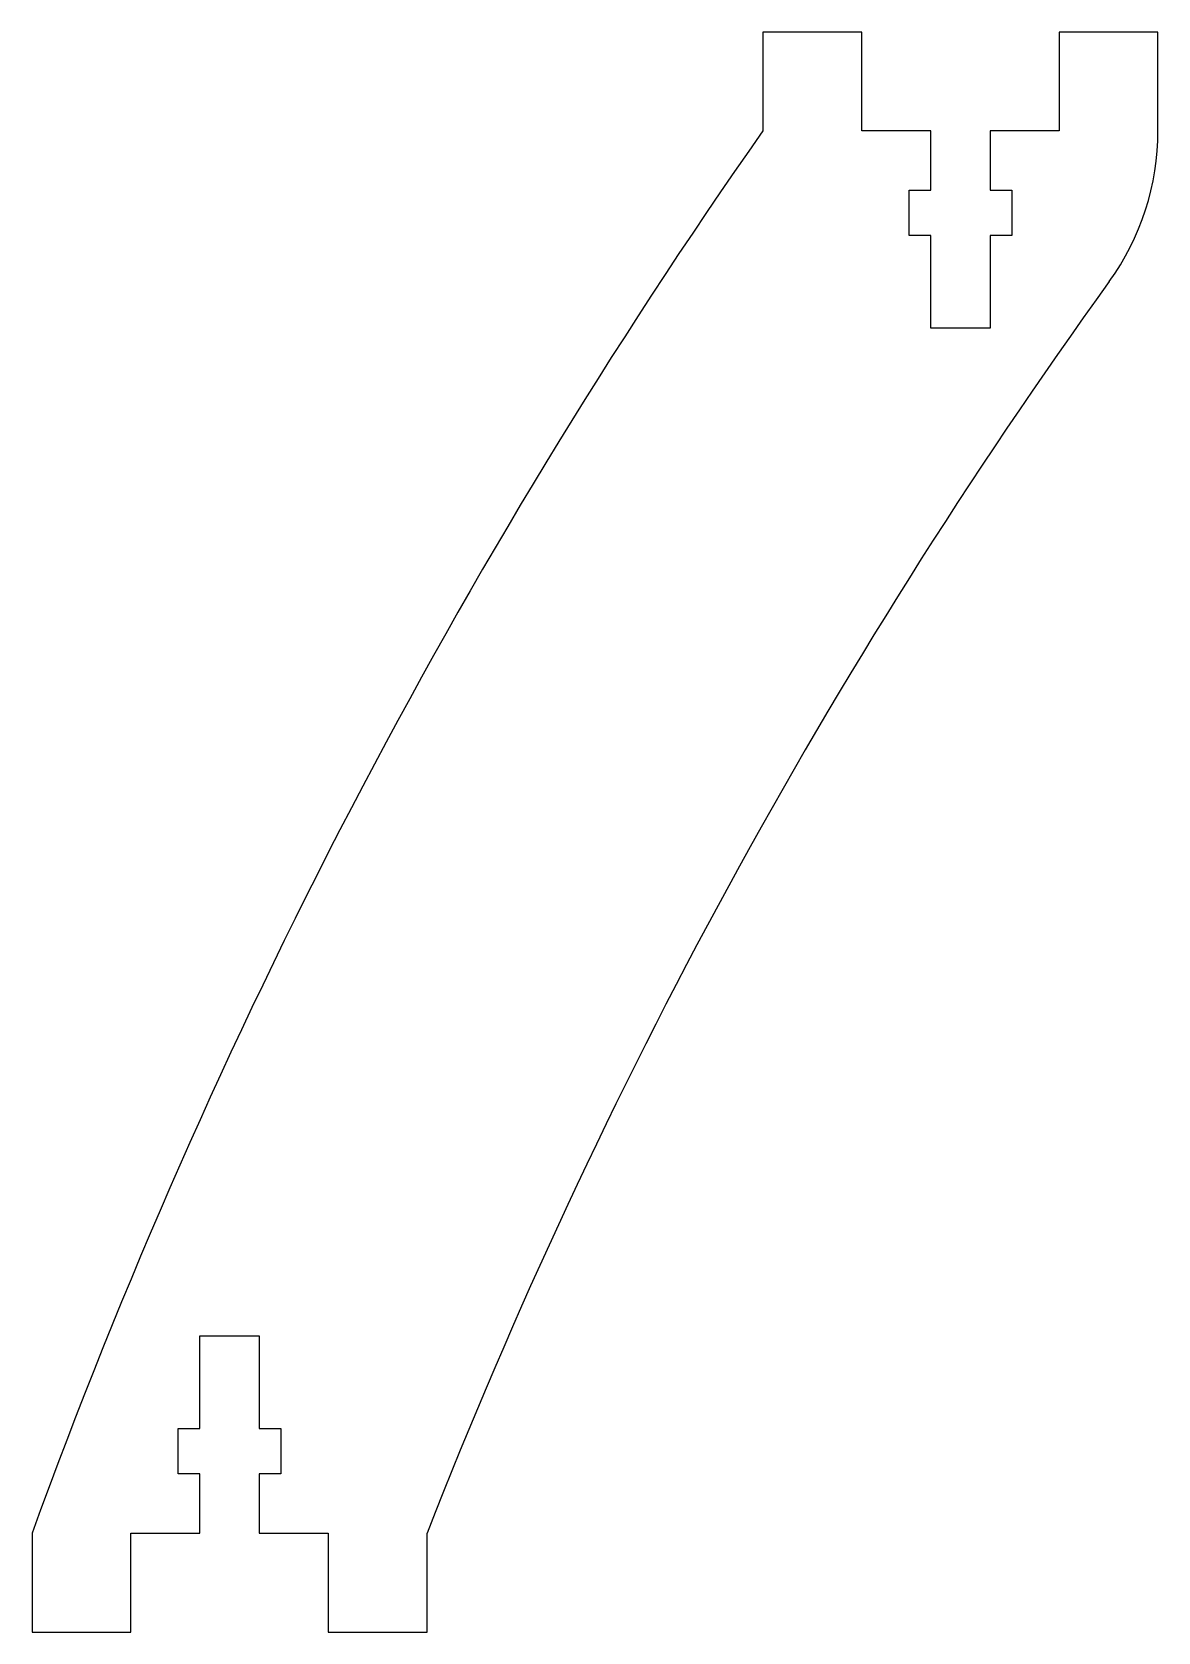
# Model space of a CAD drawing. Header units: millimetres. Extents: x 13 to 70, y -5 to 76.
import ezdxf

# ---------------------------------------------------------------- set-up
doc = ezdxf.new("R2010")
doc.units = ezdxf.units.MM

msp = doc.modelspace()

# ---------------------------------------------------------------- linework, layer by layer
at = {"color": 7, "linetype": 'Continuous', "lineweight": 25}
for p, q in [((50, 76), (50, 71)), ((55, 76), (50, 76)), ((55, 71), (55, 76)), ((65, 76), (65, 71)), ((70, 76), (65, 76)), ((70, 71), (70, 76)), ((58.5, 71), (55, 71)), ((58.5, 68), (58.5, 71)), ((61.5, 71), (61.5, 68)), ((65, 71), (61.5, 71)), ((57.4, 68), (58.5, 68)), ((57.4, 65.7), (57.4, 68)), ((61.5, 68), (62.6, 68)), ((62.6, 68), (62.6, 65.7)), ((58.5, 65.7), (57.4, 65.7)), ((58.5, 61), (58.5, 65.7)), ((61.5, 65.7), (61.5, 61)), ((62.6, 65.7), (61.5, 65.7)), ((61.5, 61), (58.5, 61)), ((21.5, 10), (24.5, 10)), ((21.5, 5.3), (21.5, 10)), ((24.5, 10), (24.5, 5.3)), ((20.4, 5.3), (21.5, 5.3)), ((20.4, 3), (20.4, 5.3)), ((24.5, 5.3), (25.6, 5.3)), ((25.6, 5.3), (25.6, 3)), ((21.5, 3), (20.4, 3)), ((21.5, 0), (21.5, 3)), ((24.5, 3), (24.5, 0)), ((25.6, 3), (24.5, 3)), ((13, 0), (13, -5)), ((18, 0), (21.5, 0)), ((18, -5), (18, 0)), ((24.5, 0), (28, 0)), ((28, 0), (28, -5)), ((33, -5), (33, 0)), ((13, -5), (18, -5)), ((28, -5), (33, -5))]:
    msp.add_line(p, q, dxfattribs=at)
for centre, radius, start, end in [((300.235, -104.545), 305.669, 144.94955, 160), ((56.954, 71), 13.046, 324.18681, 0), ((300.235, -104.545), 286.957, 144.18681, 158.63407)]:
    msp.add_arc(centre, radius, start, end, dxfattribs=at)

doc.saveas('drawing.dxf')
